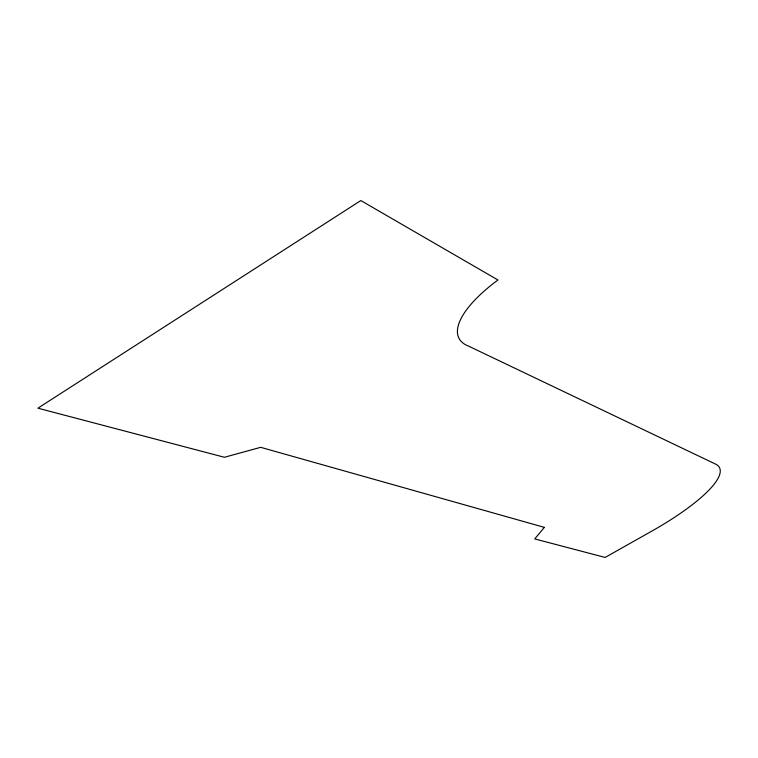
<?xml version="1.0" encoding="UTF-8"?>
<svg xmlns="http://www.w3.org/2000/svg" width="758" height="758" viewBox="0 0 758 758"><rect width="100%" height="100%" fill="white"/><g stroke="black" fill="none" stroke-linecap="round" stroke-linejoin="round"><path stroke-width="1.14" d="M544.377 527.369L534.722 538.919L605.121 557.443L651.217 531.453A115.387 27.676 -26.2 0 0 715.391 464.01L468.757 346.207A106.935 37.824 -27 0 1 497.949 279.986L360.817 200.557L37.9 408.183L224.434 457.273L260.667 447.324L544.377 527.369"/></g></svg>
